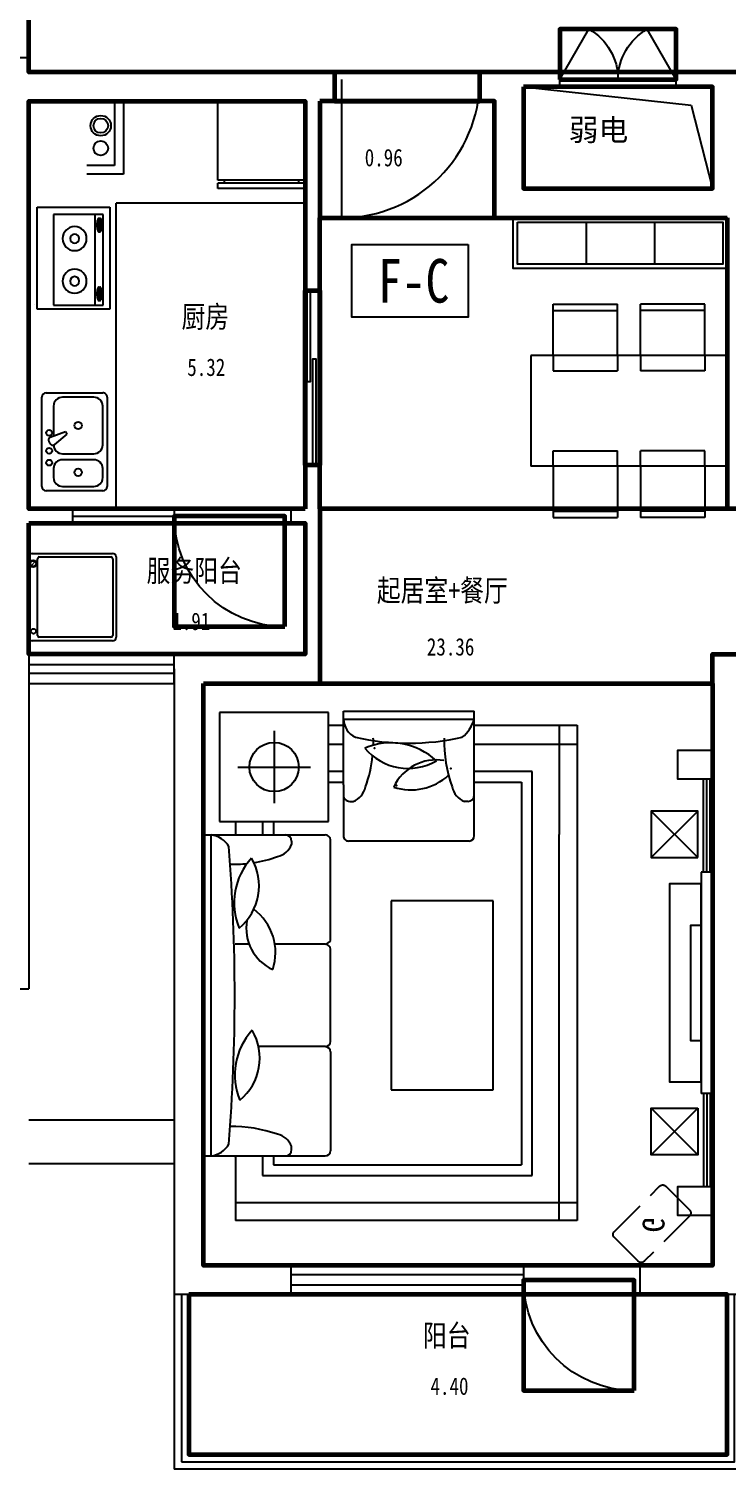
# Model space of a CAD drawing. Extents: x -355297 to -319897, y -340725 to -321125.
# Drawn here: x -347497 to -342697, y -340725 to -330826 of the extents above; entities that cross this region are included whole.
import ezdxf
from ezdxf.enums import TextEntityAlignment as Align

# ---------------------------------------------------------------- set-up
doc = ezdxf.new("R2010")
doc.units = 0
doc.header["$LTSCALE"] = 1000
doc.header["$MEASUREMENT"] = 0
doc.linetypes.add('DASH', pattern=[0.35, 0.25, -0.1])
doc.linetypes.add('DASHED', pattern=[0.75, 0.5, -0.25])
doc.layers.get('0').update_dxf_attribs({"linetype": 'CONTINUOUS'})
for name, color, linetype in [('A-FURN-MOVE', 47, 'DASH'), ('IDEN-NAME', 153, 'CONTINUOUS'), ('KIT', 6, 'CONTINUOUS'), ('LVTRY', 8, 'CONTINUOUS'), ('PUB_DIM', 3, 'CONTINUOUS'), ('PUB_HATCH', 8, 'CONTINUOUS'), ('PUB_TEXT', 7, 'CONTINUOUS'), ('TEXT', 6, 'CONTINUOUS'), ('WALL', 2, 'CONTINUOUS'), ('WIND', 2, 'CONTINUOUS'), ('WINDOW', 3, 'CONTINUOUS'), ('WINDOW_TEXT', 7, 'CONTINUOUS'), ('家具', 145, 'CONTINUOUS'), ('家具ALL', 33, 'CONTINUOUS'), ('空调', 32, 'CONTINUOUS')]:
    doc.layers.add(name, color=color, linetype=linetype)
for name, color, linetype, lineweight in [('GT_厨房', 4, 'CONTINUOUS', 60), ('GT_客厅', 2, 'CONTINUOUS', 60), ('GT_玄关', 40, 'CONTINUOUS', 60), ('GT_电机房', 210, 'CONTINUOUS', 60), ('GT_过道', 30, 'CONTINUOUS', 60), ('GT_门', 245, 'CONTINUOUS', 60), ('GT_阳台', 6, 'CONTINUOUS', 60), ('GT_餐厅', 3, 'CONTINUOUS', 60)]:
    doc.layers.add(name, color=color, linetype=linetype, lineweight=lineweight)
doc.layers.get('PUB_HATCH').off()
doc.styles.add('-黑体', font='simhei.ttf', dxfattribs={"width": 0.7})
doc.styles.add('CCDI_T0G_01', font='simhei.ttf')
doc.styles.add('DIM_FONT', font='ROMAND.shx', dxfattribs={"width": 0.7})
doc.styles.add('SIMPLEX', font='SIMPLEX.SHX')
doc.styles.get("Standard").update_dxf_attribs({"font": 'GBENOR', "bigfont": 'GBCBIG'})
doc.styles.add('Style-simsun', font='')
doc.styles.get('Style-simsun').set_extended_font_data('NSimSun')

# ---------------------------------------------------------------- blocks, each defined once
blk = doc.blocks.new('$plan$00000401')
for p, q in [((-276, 0), (276, 0)), ((-300, -576), (-300, -24)), ((-276, -528), (-276, -35.6)), ((-264, -23.6), (264, -23.6)), ((276, -35.6), (276, -528)), ((300, -24), (300, -576)), ((264, -540), (-264, -540)), ((276, -600), (-276, -600))]:
    blk.add_line(p, q)
at = {"lineweight": 13}
blk.add_line((-218.2, -581.8), (-242.5, -557.6), dxfattribs=at)
for centre, radius in [((-230.4, -569.7), 23.2), ((234, -568), 17.2)]:
    blk.add_circle(centre, radius)
blk.add_circle((-230.4, -569.7), 17.2, dxfattribs=at)
for centre, radius, start, end in [((-276, -24), 24, 90, 180), ((276, -24), 24, 0, 90), ((-264, -35.6), 12, 90, 180), ((264, -35.6), 12, 0, 90), ((-276, -576), 24, 180, 270), ((-264, -528), 12, 180, 270), ((264, -528), 12, 270, 0), ((276, -576), 24, 270, 0)]:
    blk.add_arc(centre, radius, start, end)
blk = doc.blocks.new('$plan$00000349')
at = {"color": 0, "linetype": 'ByBlock'}
for p, q in [((-306.8, 0), (306.8, 0)), ((-337.5, -419.3), (-337.5, -30.7)), ((-184.1, -81.8), (-245.5, -81.8)), ((52.5, -172.8), (-17.8, -87.3)), ((2, -48.4), (-12.3, -56.6)), ((31.4, -58.9), (70.2, -162.5)), ((245.5, -81.8), (40, -81.8)), ((337.5, -30.7), (337.5, -419.3)), ((-306.8, -143.2), (-306.8, -358)), ((-122.7, -358), (-122.7, -143.2)), ((-81.8, -143.2), (-81.8, -358)), ((70.2, -162.5), (52.5, -172.8)), ((306.8, -358), (306.8, -143.2)), ((306.8, -450), (-306.8, -450)), ((-245.5, -419.3), (-184.1, -419.3)), ((-20.5, -419.3), (245.5, -419.3))]:
    blk.add_line(p, q, dxfattribs=at)
for centre, radius in [((-143.2, -51.1), 20.5), ((-61.4, -51.1), 20.5), ((61.4, -51.1), 20.5), ((-209.7, -250.6), 25.6), ((112.5, -250.6), 25.6)]:
    blk.add_circle(centre, radius, dxfattribs=at)
for centre, radius, start, end in [((-306.8, -30.7), 30.7, 90, 180), ((306.8, -30.7), 30.7, 0, 90), ((-245.5, -143.2), 61.4, 90, 180), ((-184.1, -143.2), 61.4, 0, 90), ((-20.5, -143.2), 61.4, 90, 180), ((-2, -74.3), 20.5, 120, 219.46232), ((12.3, -66.1), 20.5, 20.53768, 120), ((245.5, -143.2), 61.4, 0, 90), ((-245.5, -358), 61.4, 180, 270), ((-184.1, -358), 61.4, 270, 0), ((-20.5, -358), 61.4, 180, 270), ((245.5, -358), 61.4, 270, 0), ((-306.8, -419.3), 30.7, 180, 270), ((306.8, -419.3), 30.7, 270, 0)]:
    blk.add_arc(centre, radius, start, end, dxfattribs=at)
blk = doc.blocks.new('FIRE1')
at = {"linetype": 'Continuous'}
for p, q in [((330.3, 313.1), (-369.7, 313.1)), ((-369.7, 313.1), (-369.7, -186.9)), ((330.3, -186.9), (330.3, 313.1)), ((-369.7, -186.9), (330.3, -186.9))]:
    blk.add_line(p, q, dxfattribs=at)
for p, q in [((-343.2, 268.7), (279.6, 268.7)), ((-343.2, -73.8), (-343.2, 268.7)), ((-343.2, 213), (279.6, 213)), ((-310.6, 235.2), (-310.5, 246.9)), ((-300.1, 244.7), (-300.1, 261.3)), ((-300.1, 261.3), (-235.4, 261.3)), ((-235.4, 244.7), (-300.1, 244.7)), ((-235.4, 261.3), (-235.4, 244.7)), ((-218.8, 236.4), (-218.8, 246.9)), ((162.4, 235.2), (162.5, 246.9)), ((172.9, 261.3), (237.6, 261.3)), ((172.9, 244.7), (172.9, 261.3)), ((237.6, 244.7), (172.9, 244.7)), ((237.6, 261.3), (237.6, 244.7)), ((254.2, 236.4), (254.2, 246.9)), ((279.6, 268.7), (279.6, -73.8)), ((279.6, -73.8), (-343.2, -73.8)), ((-335.6, -206.9), (-335.6, -206.9))]:
    blk.add_line(p, q)
for points in [[(-218.8, 246.9, -0.259034), (-220.7, 243.4, -0.076276), (-232.2, 238.5, -0.036515), (-245.8, 236.1, -0.026615), (-264.6, 235.1, -0.026615), (-283.5, 236.1, -0.036515), (-297, 238.5, -0.076276), (-308.6, 243.4, -0.259034), (-310.5, 246.9, -0.259034), (-308.6, 250.3, -0.056762), (-300.1, 254.3, -0.036515)], [(-218.8, 236.4, -0.259034), (-220.7, 232.9, -0.076276), (-232.2, 228, -0.036515), (-245.8, 225.5, -0.026615), (-264.6, 224.5, -0.026615), (-283.5, 225.5, -0.036515), (-297, 228, -0.076276), (-308.6, 232.9, -0.259034), (-310.5, 236.4, -0.078462), (-310.3, 237.6, -0.056762)], [(-235.4, 256, -0.008736), (-232.2, 255.2, -0.076276), (-220.7, 250.3, -0.259034), (-218.8, 246.9, -0.259034)], [(254.2, 246.9, -0.259034), (252.3, 243.4, -0.076276), (240.8, 238.5, -0.036515), (227.2, 236.1, -0.026615), (208.4, 235.1, -0.026615), (189.5, 236.1, -0.036515), (176, 238.5, -0.076276), (164.4, 243.4, -0.259034), (162.5, 246.9, -0.259034), (164.4, 250.3, -0.056762), (172.9, 254.3, -0.036515)], [(254.2, 236.4, -0.259034), (252.3, 232.9, -0.076276), (240.8, 228, -0.036515), (227.2, 225.5, -0.026615), (208.4, 224.5, -0.026615), (189.5, 225.5, -0.036515), (176, 228, -0.076276), (164.4, 232.9, -0.259034), (162.5, 236.4, -0.078462), (162.7, 237.6, -0.056762)], [(237.6, 256, -0.008736), (240.8, 255.2, -0.076276), (252.3, 250.3, -0.259034), (254.2, 246.9, -0.259034)]]:
    blk.add_lwpolyline(points, format="xyb")
for centre, radius in [((-178.1, 71.7), 82.5), ((-178.1, 71.7), 31.6), ((114.5, 71.7), 82.5), ((114.5, 71.7), 31.6)]:
    blk.add_circle(centre, radius, dxfattribs=at)
at = {"oblique": -180, "text_generation_flag": 4, "width": 0.8, "flags": 9}
for tag in ['XSIZE', 'YSIZE']:
    blk.add_attdef(tag, (-19.7, -186.9), '', height=0.5, dxfattribs=at)
blk = doc.blocks.new('_DBLK')
blk.add_line((-0.45, 0), (-0.45, -0.95))
blk.add_arc((-0.45, 0), 0.95, 270, 0)
at = {"layer": 'WINDOW_TEXT', "style": 'SIMPLEX', "flags": 9}
blk.add_attdef('A', text='', height=1, dxfattribs=at).set_placement((0, 1.5), align=Align.MIDDLE)
blk = doc.blocks.new('dq')
at = {"ltscale": 2}
for p, q in [((-80, 950), (-80, 1749)), ((-50, 950), (-50, 1749)), ((-20, 950), (-20, 1749)), ((-128, 1476), (-528, 1076)), ((-528, 1476), (-128, 1076)), ((-80, -950), (-80, -1749)), ((-50, -950), (-50, -1749)), ((-20, -950), (-20, -1749)), ((-128, -1476), (-528, -1076)), ((-528, -1476), (-128, -1076))]:
    blk.add_line(p, q, dxfattribs=at)
for p, q in [((-100, 950), (-100, -950)), ((0, 950), (-100, 950)), ((0, 950), (0, -950)), ((0, -950), (-100, -950))]:
    blk.add_line(p, q)
for points in [[(0, 1749), (-300, 1749), (-300, 1999), (0, 1999)], [(-128, 1076), (-128, 1476), (-528, 1476), (-528, 1076)], [(-100, 850), (-372, 850), (-372, -850), (-100, -850)], [(-100, 493), (-190, 493), (-190, -494), (-100, -494)], [(-128, -1076), (-128, -1476), (-528, -1476), (-528, -1076)], [(0, -1999), (-300, -1999), (-300, -1749), (0, -1749)]]:
    blk.add_lwpolyline(points, close=True, dxfattribs=at)
blk = doc.blocks.new('A$C7B7B2718')
at = {"layer": 'LVTRY', "linetype": 'ByBlock'}
for p, q in [((0, 0), (0, 600)), ((0, 600), (541, 600)), ((541, 600), (541, 0)), ((562.9, 600), (562.9, 0)), ((562.9, 600), (600, 600)), ((600, 600), (600, 0)), ((541, 553.7), (562.9, 553.7)), ((562.9, 44.9), (541, 44.9)), ((541, 0), (0, 0)), ((600, 0), (562.9, 0))]:
    blk.add_line(p, q, dxfattribs=at)
at = {"layer": 'LVTRY', "linetype": 'ByBlock', "style": 'DIM_FONT', "text_generation_flag": 4, "width": 0.8, "flags": 9}
for tag in ['YSIZE', 'XSIZE']:
    blk.add_attdef(tag, (600, 600), '', height=0.5, dxfattribs=at)
blk = doc.blocks.new('NAME')
blk.add_lwpolyline([(-4, 2.5), (-4, -2.5), (4, -2.5), (4, 2.5)], close=True)
at = {"style": '-黑体', "width": 0.8}
blk.add_attdef('户型名称', text='', height=3, dxfattribs=at).set_placement((0, 0), align=Align.MIDDLE_CENTER)
blk = doc.blocks.new('LG1_')
for radius in [0.5, 0.359]:
    blk.add_circle((0, 0), radius)
blk = doc.blocks.new('A$C27572BC1')
at = {"layer": '家具'}
for p, q in [((352.5, 1350), (1112.4, 1350)), ((352.5, 0), (352.5, 1350)), ((1112.4, 0), (1112.4, 1350)), ((352.5, 1196.8), (0, 1196.8)), ((0, 1196.8), (0, 754.5)), ((43.5, 1196.8), (43.5, 754.5)), ((1112.4, 1196.8), (1465, 1196.8)), ((1421.4, 1196.8), (1421.4, 754.5)), ((1465, 1196.8), (1465, 754.5)), ((352.5, 754.5), (0, 754.5)), ((1112.4, 754.5), (1465, 754.5)), ((0, 153.2), (0, 595.5)), ((352.5, 595.5), (0, 595.5)), ((43.5, 153.2), (43.5, 595.5)), ((1112.4, 595.5), (1465, 595.5)), ((1421.4, 153.2), (1421.4, 595.5)), ((1465, 153.2), (1465, 595.5)), ((352.5, 153.2), (0, 153.2)), ((1112.4, 153.2), (1465, 153.2)), ((352.5, 0), (1112.4, 0))]:
    blk.add_line(p, q, dxfattribs=at)
at = {"layer": '家具', "linetype": 'DASHED', "ltscale": 10}
for p, q in [((352.5, 1196.8), (457.2, 1196.8)), ((457.2, 1196.8), (457.2, 754.5)), ((1112.4, 1196.8), (1007.8, 1196.8)), ((1007.8, 1196.8), (1007.8, 754.5)), ((352.5, 754.5), (457.2, 754.5)), ((1112.4, 754.5), (1007.8, 754.5)), ((352.5, 595.5), (457.2, 595.5)), ((457.2, 153.2), (457.2, 595.5)), ((1007.8, 153.2), (1007.8, 595.5)), ((1112.4, 595.5), (1007.8, 595.5)), ((352.5, 153.2), (457.2, 153.2)), ((1112.4, 153.2), (1007.8, 153.2))]:
    blk.add_line(p, q, dxfattribs=at)
blk = doc.blocks.new('A$C1635139F')
at = {"layer": '家具', "linetype": 'Continuous'}
for p, q in [((110.8, 3491.6), (110.8, 2741.6)), ((860.8, 3491.6), (110.8, 3491.6)), ((860.8, 2741.6), (860.8, 3491.6)), ((961.8, 2993.7), (961.8, 3500.7)), ((961.8, 3500.7), (1861.8, 3500.7)), ((1861.8, 2643.9), (1861.8, 3500.7)), ((961.8, 3446.7), (1861.8, 3446.7)), ((961.8, 2993.7), (961.8, 2643.9)), ((1006.8, 2880.6), (1029.5, 2880.6)), ((1816.8, 2880.6), (1794.1, 2880.6)), ((110.8, 2741.6), (860.8, 2741.6)), ((0, 444.5), (0, 2650)), ((0.5, 2650.5), (837.9, 2650.5)), ((52.8, 444), (52.8, 2650.5)), ((606.4, 2606.5), (606.4, 2584.3)), ((873.1, 1925.7), (873.1, 2615.3)), ((1825.8, 2607.9), (997.8, 2607.9)), ((1290.8, 2197.3), (1290.8, 897.3)), ((1990.8, 2197.3), (1290.8, 2197.3)), ((1990.8, 897.3), (1990.8, 2197.3)), ((314.6, 1899.3), (217.8, 1899.3)), ((839.3, 1899.3), (490.9, 1899.3)), ((873.1, 1230.5), (873.1, 1864.1)), ((839.3, 1195.3), (379.2, 1195.3)), ((873.1, 1160.1), (873.1, 479.2)), ((1290.8, 897.3), (1990.8, 897.3)), ((606.4, 488), (606.4, 510.2)), ((0.5, 444), (837.9, 444))]:
    blk.add_line(p, q, dxfattribs=at)
at = {"layer": '家具'}
for p, q in [((485.8, 3365.7), (485.8, 2867.5)), ((860.8, 3404.8), (961.8, 3404.8)), ((1861.8, 3404.8), (2568.1, 3404.8)), ((1861.8, 3404.8), (2568.1, 3404.8)), ((2444.6, 3404.8), (2444.6, 2652.6)), ((2568.1, 3404.8), (2568.1, 0)), ((2568.1, 3404.8), (2568.1, 0)), ((961.8, 3271.5), (860.8, 3271.5)), ((2568.1, 3271.5), (1861.8, 3271.5)), ((236.7, 3116.6), (734.9, 3116.6)), ((961.8, 3086.3), (860.8, 3086.3)), ((2259.3, 3086.3), (1861.8, 3086.3)), ((2259.3, 308.7), (2259.3, 3086.3)), ((860.8, 3012.2), (961.8, 3012.2)), ((1861.8, 3012.2), (2185.2, 3012.2)), ((2185.2, 3012.2), (2185.2, 382.8)), ((221.7, 2741.6), (221.7, 2650.5)), ((406.9, 2741.6), (406.9, 2650.5)), ((481, 2741.6), (481, 2650.5)), ((221.7, 2650.5), (221.7, 2652.6)), ((406.9, 2650.5), (406.9, 2652.6)), ((2444.6, 0), (2444.6, 2652.6)), ((221.7, 435.7), (221.7, 444)), ((221.7, 444), (221.7, 0)), ((406.9, 444), (406.9, 352.9)), ((406.9, 436), (406.9, 308.7)), ((481, 444), (481, 382.8)), ((406.9, 308.7), (2259.3, 308.7)), ((481, 382.8), (2185.2, 382.8)), ((221.7, 123.5), (2568.1, 123.5)), ((2568.1, 0), (221.7, 0)), ((2568.1, 0), (1861.8, 0))]:
    blk.add_line(p, q, dxfattribs=at)
blk.add_circle((485.8, 3116.6), 169.1, dxfattribs=at)
at = {"layer": '家具', "linetype": 'Continuous'}
for centre, radius, start, end in [((1110.1, 3454.4), 148.5, 182.97, 243.66674), ((1613.5, 3520.1), 258.9, 309.82954, 343.53373), ((1411.8, 4967), 1686.2, 257.41004, 282.58996), ((251.2, 3289.5), 916.9, 358.58303, 1.59457), ((2572.4, 3289.5), 916.9, 178.40543, 199.73927), ((251.2, 3289.5), 916.9, 340.26073, 353.9761), ((979.4, 3009.1), 137.9, 291.27159, 347.71802), ((1844.1, 3009.1), 137.9, 192.28198, 248.72841), ((1006.8, 2925.6), 45, 180, 270), ((1816.8, 2925.6), 45, 270, 0), ((0.5, 2650), 0.5, 90, 180), ((31.5, 2484.4), 167.4, 30.68837, 82.6749), ((480.7, 2633.3), 134.9, 282.27415, 338.70114), ((562.4, 2606.5), 44, 0, 90), ((837.9, 2615.3), 35.2, 0, 90), ((997.8, 2643.9), 36, 180, 270), ((1825.8, 2643.9), 36, 270, 0), ((-12994.4, 1547.3), 13209.5, 355.55987, 4.44013), ((206.6, 3345.3), 896.5, 279.035, 289.73927), ((206.6, 3345.3), 896.5, 268.40543, 276.00735), ((828.4, 1948.6), 50.2, 280.89858, 332.84122), ((837.9, 1864.1), 35.2, 0, 90), ((837.9, 1230.5), 35.2, 270, 0), ((837.9, 1160.1), 35.2, 0, 90), ((206.6, -250.8), 896.5, 70.26073, 91.59457), ((31.5, 610.1), 167.4, 277.3251, 329.31163), ((480.7, 461.2), 134.9, 21.29886, 77.72585), ((0.5, 444.5), 0.5, 180, 270), ((562.4, 488), 44, 270, 0), ((837.9, 479.2), 35.2, 270, 0)]:
    blk.add_arc(centre, radius, start, end, dxfattribs=at)
at = {"layer": '家具'}
for centre, radius, start, end in [((1288, 2823.5), 459.3, 47.03855, 112.96198), ((1406.5, 3495.6), 388.2, 219.93728, 300.06326), ((1961, 3959.5), 1329.3, 221.0234, 221.26389), ((1600, 2842.7), 322.7, 80.4987, 154.92667), ((1428.1, 3337.9), 378.1, 251.44436, 312.71967), ((367.4, 2681.9), 29.4, 273.60815, 273.73494), ((367.4, 2681.9), 29.4, 273.60815, 273.73494), ((660, 2184.7), 449.1, 137.03855, 202.96198), ((2.8, 2300.6), 379.6, 309.93728, 30.06326), ((125.6, 1842.5), 369.7, 341.44436, 53.33975), ((609.8, 2010.6), 315.5, 170.4987, 244.92667), ((664.8, 1001.5), 449.1, 137.03855, 202.96198), ((7.7, 1117.4), 379.6, 309.93728, 30.06326)]:
    blk.add_arc(centre, radius, start, end, dxfattribs=at)
for p in [(1175.2, 3246.4), (1701.1, 3107.1), (1328.2, 2989.7)]:
    blk.add_point(p, dxfattribs=at)
blk = doc.blocks.new('_A0GGR')
for p, q in [((-0.5, 0), (-0.25, -0.433)), ((0.5, 0), (0.25, -0.433))]:
    blk.add_line(p, q)
for centre, start, end in [((-0.5, 0), 300, 0), ((0.5, 0), 180, 240)]:
    blk.add_arc(centre, 0.5, start, end)
blk = doc.blocks.new('A$C56337016')
for p, q in [((319.9, 525), (8.8, 213.8)), ((525, 362.3), (362.3, 525)), ((213.8, 8.8), (525, 319.9)), ((8.8, 171.4), (171.4, 8.8))]:
    blk.add_line(p, q)
for centre, start, end in [((341.1, 503.8), 45, 135), ((503.8, 341.1), 315, 45), ((30, 192.6), 135, 225), ((192.6, 30), 225, 315)]:
    blk.add_arc(centre, 30, start, end)
at = {"style": 'Style-simsun'}
blk.add_text('G', height=150, dxfattribs=at).set_placement((207.4, 203.6))

msp = doc.modelspace()

# ---------------------------------------------------------------- linework, layer by layer
at = {"layer": 'GT_厨房'}
msp.add_lwpolyline([(-345597.3, -334124.6), (-347497.3, -334124.6), (-347497.3, -331324.6), (-345597.3, -331324.6), (-345597.3, -334124.6)], dxfattribs=at)
at = {"layer": 'GT_客厅'}
msp.add_lwpolyline([(-346297.3, -335324.6), (-342797.3, -335324.6), (-342797.3, -339324.6), (-346297.3, -339324.6), (-346297.3, -335324.6)], dxfattribs=at)
at = {"layer": 'GT_玄关'}
msp.add_lwpolyline([(-345497.3, -331324.6), (-345497.3, -332124.6), (-344297.3, -332124.6), (-344297.3, -331324.6), (-345497.3, -331324.6)], dxfattribs=at)
at = {"layer": 'GT_电机房'}
msp.add_lwpolyline([(-344097.3, -331224.6), (-344097.3, -331924.6), (-342797.3, -331924.6), (-342797.3, -331224.6), (-344097.3, -331224.6)], dxfattribs=at)
at = {"layer": 'GT_过道'}
for points in [[(-347497.3, -328024.6), (-345897.3, -328024.6), (-345897.3, -329174.6), (-339297.4, -329174.6), (-339297.4, -329774.6), (-329297.7, -329776.3), (-329297.7, -328024.6), (-327697.3, -328024.6), (-327697.3, -331124.7), (-347497.3, -331124.7), (-347497.3, -328024.6)], [(-345497.3, -334124.6), (-345497.3, -335324.6), (-342797.3, -335324.6), (-342797.3, -335124.6), (-341497.3, -335124.6), (-341497.3, -334124.6), (-345497.3, -334124.6)]]:
    msp.add_lwpolyline(points, dxfattribs=at)
at = {"layer": 'GT_门'}
for points in [[(-343847.3, -331174.6), (-343047.3, -331174.6), (-343047.3, -330828.2), (-343847.3, -330828.2), (-343847.3, -331174.6)], [(-345397.3, -331124.6), (-345397.3, -331324.6), (-344397.3, -331324.6), (-344397.3, -331124.7), (-345397.3, -331124.7)], [(-345597.3, -332624.6), (-345497.3, -332624.6), (-345497.3, -333824.6), (-345597.3, -333824.6), (-345597.3, -332624.6)], [(-345737.3, -334934.6), (-345737.3, -334174.6), (-346497.3, -334174.6), (-346497.3, -334934.6), (-345737.3, -334934.6)], [(-343337.3, -340184.6), (-343337.3, -339424.6), (-344097.3, -339424.6), (-344097.3, -340184.6), (-343337.3, -340184.6)]]:
    msp.add_lwpolyline(points, dxfattribs=at)
at = {"layer": 'GT_阳台'}
for points in [[(-347497.3, -334224.6), (-345597.3, -334224.6), (-345597.3, -335124.6), (-347497.3, -335124.6), (-347497.3, -334224.6)], [(-346397.3, -339524.6), (-346397.3, -340624.6), (-342697.3, -340624.6), (-342697.3, -339524.6), (-346397.3, -339524.6)]]:
    msp.add_lwpolyline(points, dxfattribs=at)
at = {"layer": 'GT_餐厅'}
msp.add_lwpolyline([(-342697.3, -332124.6), (-342697.3, -334124.6), (-345497.3, -334124.6), (-345497.3, -332124.6), (-342697.3, -332124.6)], dxfattribs=at)
at = {"layer": 'KIT'}
for p in [(-346897.3, -334124.6), (-345597.3, -332024.6)]:
    msp.add_line(p, (-346897.3, -332024.6), dxfattribs=at)
at = {"layer": 'LVTRY'}
for p, q in [((-346907.3, -331324.9), (-346907.5, -331764.9)), ((-346847.3, -331324.9), (-346847.6, -331824.9)), ((-346907.5, -331764.9), (-347097.5, -331764.8)), ((-346847.6, -331824.9), (-347097.6, -331824.8))]:
    msp.add_line(p, q, dxfattribs=at)
msp.add_circle((-347003, -331647.2, 0), 50, dxfattribs=at)
at = {"layer": 'PUB_DIM'}
for p, q in [((-344097.3, -331224.6), (-342944.1, -331351.5)), ((-342944.1, -331351.5), (-342797.3, -331924.6))]:
    msp.add_line(p, q, dxfattribs=at)
at = {"layer": 'WALL'}
for p, q in [((-347497.3, -331124.7), (-347497.3, -331024.6)), ((-347497.3, -331124.7), (-347497.3, -331024.6)), ((-347497.3, -331124.6), (-345397.3, -331124.6)), ((-347497.3, -331124.6), (-345697.3, -331124.6)), ((-347497.3, -331124.6), (-345697.3, -331124.6)), ((-347497.3, -331124.6), (-345397.3, -331124.6)), ((-345397.3, -331124.6), (-345397.3, -331324.6)), ((-345397.3, -331124.6), (-345397.3, -331324.6)), ((-344397.3, -331124.6), (-344397.3, -331124.6)), ((-344397.3, -331124.6), (-344397.3, -331324.6)), ((-343847.3, -331124.6), (-344397.3, -331124.6)), ((-343847.3, -331124.6), (-344397.3, -331124.6)), ((-344397.3, -331124.6), (-344397.3, -331324.6)), ((-344397.3, -331124.6), (-344397.3, -331124.6)), ((-343847.3, -331224.6), (-343847.3, -331124.6)), ((-343847.3, -331224.6), (-343847.3, -331124.6)), ((-339947.3, -331124.6), (-343047.3, -331124.6)), ((-343047.3, -331224.6), (-343047.3, -331124.6)), ((-343047.3, -331224.6), (-343047.3, -331124.6)), ((-339947.3, -331124.6), (-343047.3, -331124.6)), ((-343847.3, -331224.6), (-344097.3, -331224.6)), ((-344097.3, -331924.6), (-344097.3, -331224.6)), ((-344097.3, -331924.6), (-344097.3, -331224.6)), ((-343847.3, -331224.6), (-344097.3, -331224.6)), ((-342797.3, -331224.6), (-343047.3, -331224.6)), ((-342797.3, -331224.6), (-343047.3, -331224.6)), ((-342797.3, -331224.6), (-342797.3, -331924.6)), ((-342797.3, -331224.6), (-342797.3, -331924.6)), ((-345597.3, -331324.6), (-347497.3, -331324.6)), ((-347497.3, -331324.6), (-347497.3, -334124.6)), ((-347497.3, -331324.6), (-347497.3, -334124.6)), ((-345597.3, -331324.6), (-347497.3, -331324.6)), ((-345597.3, -332624.6), (-345597.3, -331324.6)), ((-345597.3, -332624.6), (-345597.3, -331324.6)), ((-345497.3, -331324.6), (-345497.3, -332624.6)), ((-345497.3, -331324.6), (-345397.3, -331324.6)), ((-345497.3, -331324.6), (-345397.3, -331324.6)), ((-345497.3, -331324.6), (-345497.3, -332624.6)), ((-344297.3, -331324.6), (-344397.3, -331324.6)), ((-344297.3, -331324.6), (-344397.3, -331324.6)), ((-344297.3, -332124.6), (-344297.3, -331324.6)), ((-344297.3, -332124.6), (-344297.3, -331324.6)), ((-342801.8, -331924.6), (-344097.3, -331924.6)), ((-342801.8, -331924.6), (-344097.3, -331924.6)), ((-344297.3, -332124.6), (-342701.8, -332124.6)), ((-344297.3, -332124.6), (-342701.8, -332124.6)), ((-342697.3, -332124.6), (-342697.3, -334124.6)), ((-342697.3, -332124.6), (-342697.3, -334124.6)), ((-345497.3, -332624.6), (-345597.3, -332624.6)), ((-345497.3, -332624.6), (-345597.3, -332624.6)), ((-342697.3, -332624.6), (-342697.3, -332624.6)), ((-342697.3, -332624.6), (-342697.3, -332624.6)), ((-345597.3, -333824.6), (-345597.3, -334124.6)), ((-345497.3, -333824.6), (-345597.3, -333824.6)), ((-345497.3, -333824.6), (-345597.3, -333824.6)), ((-345597.3, -333824.6), (-345597.3, -334124.6)), ((-345497.3, -333824.6), (-345497.3, -334224.6)), ((-345497.3, -333824.6), (-345497.3, -334224.6)), ((-347497.3, -334124.6), (-347197.3, -334124.6)), ((-347497.3, -334124.6), (-347197.3, -334124.6)), ((-347197.3, -334124.6), (-347197.3, -334224.6)), ((-347197.3, -334124.6), (-347197.3, -334224.6)), ((-345697.3, -334124.6), (-345697.3, -334224.6)), ((-345697.3, -334124.6), (-345597.3, -334124.6)), ((-345697.3, -334124.6), (-345597.3, -334124.6)), ((-345697.3, -334124.6), (-345697.3, -334224.6)), ((-345597.3, -334124.6), (-345597.3, -334124.6)), ((-345597.3, -334124.6), (-345597.3, -334124.6)), ((-345597.3, -334124.6), (-345597.3, -334124.6)), ((-345597.3, -334124.6), (-345597.3, -334124.6)), ((-345597.3, -334124.6), (-345597.3, -334124.6)), ((-345597.3, -334124.6), (-345597.3, -334124.6)), ((-347497.3, -334224.6), (-347497.3, -337424.6)), ((-347197.3, -334224.6), (-347497.3, -334224.6)), ((-347197.3, -334224.6), (-347497.3, -334224.6)), ((-347497.3, -334224.6), (-347497.3, -337424.6)), ((-345697.3, -334224.6), (-345597.3, -334224.6)), ((-345697.3, -334224.6), (-345597.3, -334224.6)), ((-345597.3, -334224.6), (-345597.3, -335124.6)), ((-345597.3, -334224.6), (-345597.3, -334224.6)), ((-345597.3, -334224.6), (-345597.3, -334224.6)), ((-345597.3, -334224.6), (-345597.3, -335124.6)), ((-345497.3, -334224.6), (-345497.3, -335124.6)), ((-345497.3, -334224.6), (-345497.3, -334224.6)), ((-345497.3, -334224.6), (-345497.3, -334224.6)), ((-345497.3, -334224.6), (-345497.3, -335124.6)), ((-346497.3, -335324.6), (-346497.3, -335124.6)), ((-345597.3, -335124.6), (-346497.3, -335124.6)), ((-345597.3, -335124.6), (-346497.3, -335124.6)), ((-346497.3, -335324.6), (-346497.3, -335124.6)), ((-345497.3, -335124.6), (-345497.3, -335324.6)), ((-345497.3, -335124.6), (-345497.3, -335124.6)), ((-345497.3, -335124.6), (-345497.3, -335124.6)), ((-345497.3, -335124.6), (-345497.3, -335324.6)), ((-342797.3, -335124.6), (-342797.3, -339324.6)), ((-342797.3, -335124.6), (-342497.3, -335124.6)), ((-342797.3, -335124.6), (-342497.3, -335124.6)), ((-342797.3, -335124.6), (-342797.3, -339324.6)), ((-346497.3, -335224.6), (-346497.3, -339524.6)), ((-346497.3, -335224.6), (-346497.3, -339524.6)), ((-346497.3, -335324.6), (-346497.3, -335324.6)), ((-346497.3, -335324.6), (-346497.3, -335324.6)), ((-346297.3, -335324.6), (-346297.3, -339324.6)), ((-345497.3, -335324.6), (-346297.3, -335324.6)), ((-345497.3, -335324.6), (-346297.3, -335324.6)), ((-346297.3, -335324.6), (-346297.3, -339324.6)), ((-348297.4, -337424.6), (-347497.3, -337424.6)), ((-348297.4, -337424.6), (-347497.3, -337424.6)), ((-345697.3, -339324.6), (-346297.3, -339324.6)), ((-345697.3, -339324.6), (-346297.3, -339324.6)), ((-345697.3, -339324.6), (-345697.3, -339524.6)), ((-345697.3, -339324.6), (-345697.3, -339524.6)), ((-345697.3, -339324.6), (-345697.3, -339524.6)), ((-345697.3, -339324.6), (-345697.3, -339524.6)), ((-343297.3, -339324.6), (-343297.3, -339524.6)), ((-343297.3, -339324.6), (-343297.3, -339524.6)), ((-343297.3, -339324.6), (-342797.3, -339324.6)), ((-343297.3, -339324.6), (-342797.3, -339324.6)), ((-343297.3, -339324.6), (-343297.3, -339524.6)), ((-343297.3, -339324.6), (-343297.3, -339524.6)), ((-346397.3, -339524.6), (-346497.3, -339524.6)), ((-346397.3, -339524.6), (-346497.3, -339524.6)), ((-346397.3, -339524.6), (-346397.3, -339524.6)), ((-345697.3, -339524.6), (-346397.3, -339524.6)), ((-346397.3, -339524.6), (-346397.3, -339524.6)), ((-346397.3, -339524.6), (-346397.3, -339524.6)), ((-346397.3, -339524.6), (-346397.3, -339524.6)), ((-346397.3, -339524.6), (-346397.3, -339524.6)), ((-345697.3, -339524.6), (-346397.3, -339524.6)), ((-346397.3, -339524.6), (-346397.3, -339524.6)), ((-343297.3, -339524.6), (-342697.3, -339524.6)), ((-343297.3, -339524.6), (-342697.3, -339524.6)), ((-341497.3, -339524.6), (-342697.3, -339524.6)), ((-341497.3, -339524.6), (-342697.3, -339524.6))]:
    msp.add_line(p, q, dxfattribs=at)
msp.add_lwpolyline([(-347697.3, -336024.7), (-347697.3, -331024.6), (-347497.3, -331024.6)], dxfattribs=at)
msp.add_lwpolyline([(-347697.3, -336024.7), (-347697.3, -331024.6), (-347497.3, -331024.6)], dxfattribs=at)
at = {"layer": 'WINDOW'}
for p, q in [((-343847.3, -331124.6), (-343047.3, -331124.6)), ((-343847.3, -331224.6), (-343047.3, -331224.6)), ((-347197.3, -334124.6), (-346497.3, -334124.6)), ((-346497.3, -334124.6), (-346497.3, -334224.6)), ((-347197.3, -334174.6), (-346497.3, -334174.6)), ((-347197.3, -334224.6), (-346595.4, -334224.6)), ((-347497.3, -335254.6), (-346497.3, -335254.6)), ((-344097.3, -339324.6), (-345697.3, -339324.6)), ((-344097.3, -339389.6), (-345697.3, -339389.6)), ((-344097.3, -339324.6), (-344097.3, -339524.6)), ((-344097.3, -339459.6), (-345697.3, -339459.6)), ((-343297.3, -339524.6), (-345697.3, -339524.6))]:
    msp.add_line(p, q, dxfattribs=at)
for points in [[(-347497.3, -331124.7), (-347497.3, -330024.6)], [(-344397.3, -331124.6), (-345397.3, -331124.6)], [(-345697.3, -334224.6), (-346595.5, -334224.6)], [(-347497.3, -335124.6), (-346497.3, -335124.6)], [(-347497.3, -335194.6), (-346497.3, -335194.6)], [(-347497.3, -335324.6), (-346497.3, -335324.6)]]:
    msp.add_lwpolyline(points, dxfattribs=at)
for points in [[(-345585.4, -333250.3), (-345560.6, -333250.3), (-345560.6, -332624.6), (-345585.4, -332624.6)], [(-345547.3, -333824.6), (-345522.6, -333824.6), (-345522.6, -333096.1), (-345547.3, -333096.1)]]:
    msp.add_lwpolyline(points, close=True, dxfattribs=at)
at = {"layer": '家具', "ltscale": 2}
for p, q in [((-343667.4, -332154.6), (-343667.4, -332444.6)), ((-343197.3, -332154.6), (-343197.3, -332444.6))]:
    msp.add_line(p, q, dxfattribs=at)
for points in [[(-344167.4, -332124.6), (-342697.3, -332124.6), (-342697.3, -332474.6), (-344167.4, -332474.6)], [(-344137.4, -332154.6), (-342727.3, -332154.6), (-342727.3, -332444.6), (-344137.4, -332444.6)]]:
    msp.add_lwpolyline(points, close=True, dxfattribs=at)
at = {"layer": '家具ALL'}
for p, q in [((-346497.3, -339524.6), (-346497.3, -340724.6)), ((-346447.3, -339524.6), (-346447.3, -340674.6)), ((-346397.3, -339524.6), (-346397.3, -340624.6)), ((-342697.3, -340624.6), (-346397.3, -340624.6)), ((-342597.3, -340724.6), (-346497.3, -340724.6))]:
    msp.add_line(p, q, dxfattribs=at)
for points in [[(-346447.3, -340674.6), (-342647.3, -340674.6), (-342647.3, -339524.6)], [(-342697.3, -340624.6), (-342697.3, -339524.6)]]:
    msp.add_lwpolyline(points, dxfattribs=at)
at = {"layer": '空调'}
for p, q in [((-347497.3, -338324.6), (-346497.3, -338324.6)), ((-347497.3, -338624.6), (-346497.3, -338624.6))]:
    msp.add_line(p, q, dxfattribs=at)

# ---------------------------------------------------------------- block references
at = {"layer": 'A-FURN-MOVE', "xscale": -1, "rotation": 270.0000000133402}
msp.add_blockref('A$C56337016', (-343481.6, -339304.9), dxfattribs=at)
at = {"layer": 'IDEN-NAME'}
ref = msp.add_blockref('NAME', (-344878, -332558.2), dxfattribs=dict(at, xscale=-100, yscale=100, zscale=100))
ref.add_attrib('户型名称', 'F-C', dxfattribs={"layer": '0', "height": 300, "style": '-黑体', "width": 0.8}).set_placement((-344852.3, -332558.2), align=Align.MIDDLE_CENTER)
at = {"layer": 'KIT', "rotation": 270}
msp.add_blockref('A$C7B7B2718', (-346197.3, -331324.6), dxfattribs=at)
at = {"layer": 'KIT', "extrusion": (0, 0, -1), "xscale": -1, "zscale": -1, "rotation": 270}
msp.add_blockref('$plan$00000349', (347408.6, -333664.7), dxfattribs=at)
at = {"layer": 'LVTRY', "xscale": 140.0000000000108, "yscale": 140, "zscale": 140, "rotation": 269.9724967226099}
msp.add_blockref('LG1_', (-347002.9, -331492.1, 0), dxfattribs=at)
at = {"layer": 'LVTRY', "linetype": 'ByBlock', "xscale": -1, "rotation": 270}
msp.add_blockref('FIRE1', (-347253.9, -332383), dxfattribs=at)
at = {"layer": 'LVTRY', "xscale": -1, "yscale": -1, "rotation": 90}
msp.add_blockref('$plan$00000401', (-346897.3, -334732.1), dxfattribs=at)
at = {"layer": 'PUB_HATCH', "xscale": -1, "rotation": 90}
msp.add_blockref('A$C27572BC1', (-342697.3, -332719.1), dxfattribs=at)
at = {"layer": 'WIND', "xscale": -1000.000000000931, "yscale": -1000.000000000815, "zscale": 2100, "rotation": 180}
msp.add_blockref('_DBLK', (-344897.3, -331174.6), dxfattribs=at)
at = {"layer": 'WIND', "xscale": -800.0000000006984, "yscale": 800.0000000006984, "zscale": 2100}
for p in [(-346097.3, -334174.6), (-343697.3, -339424.6)]:
    msp.add_blockref('_DBLK', p, dxfattribs=at)
at = {"layer": 'WINDOW', "xscale": 800, "yscale": -800, "zscale": 800}
msp.add_blockref('_A0GGR', (-343447.3, -331174.6), dxfattribs=at)
at = {"layer": '家具', "rotation": 359.9995681873032}
msp.add_blockref('A$C1635139F', (-346297.3, -339016.1), dxfattribs=at)
at = {"layer": '家具', "extrusion": (0, 0, -1), "xscale": -0.800000011920929, "yscale": 0.800000011920929, "zscale": -0.8, "rotation": 359.9999999833248}
msp.add_blockref('dq', (342797.3, -337383), dxfattribs=at)

# ---------------------------------------------------------------- texts
at = {"layer": 'PUB_TEXT', "style": 'CCDI_T0G_01', "width": 0.8}
for s, p in [('0.96', (-345188.6, -331771.4)), ('23.36', (-344761.7, -335133.3))]:
    msp.add_text(s, height=120, dxfattribs=at).set_placement(p)
for s, p in [('5.32', (-346277.7, -333152)), ('1.91', (-346380.6, -334898.1)), ('4.40', (-344605.8, -340153.7))]:
    msp.add_text(s, height=120, dxfattribs=at).set_placement(p, align=Align.MIDDLE_CENTER)
at = {"layer": 'TEXT', "style": 'CCDI_T0G_01', "width": 0.8}
for s, p in [('厨房', (-346283.8, -332804.5)), ('服务阳台', (-346360.3, -334550.6)), ('阳台', (-344624.7, -339806.2))]:
    msp.add_text(s, height=150, dxfattribs=at).set_placement(p, align=Align.MIDDLE_CENTER)
msp.add_text('起居室+餐厅', height=150, dxfattribs=at).set_placement((-345105.3, -334761.4))
at = {"layer": 'TEXT', "insert": (-343786.5, -331446.2), "char_height": 150, "width": 1025.855, "attachment_point": 1, "style": 'CCDI_T0G_01'}
msp.add_mtext('弱电', dxfattribs=at)

doc.saveas('drawing.dxf')
